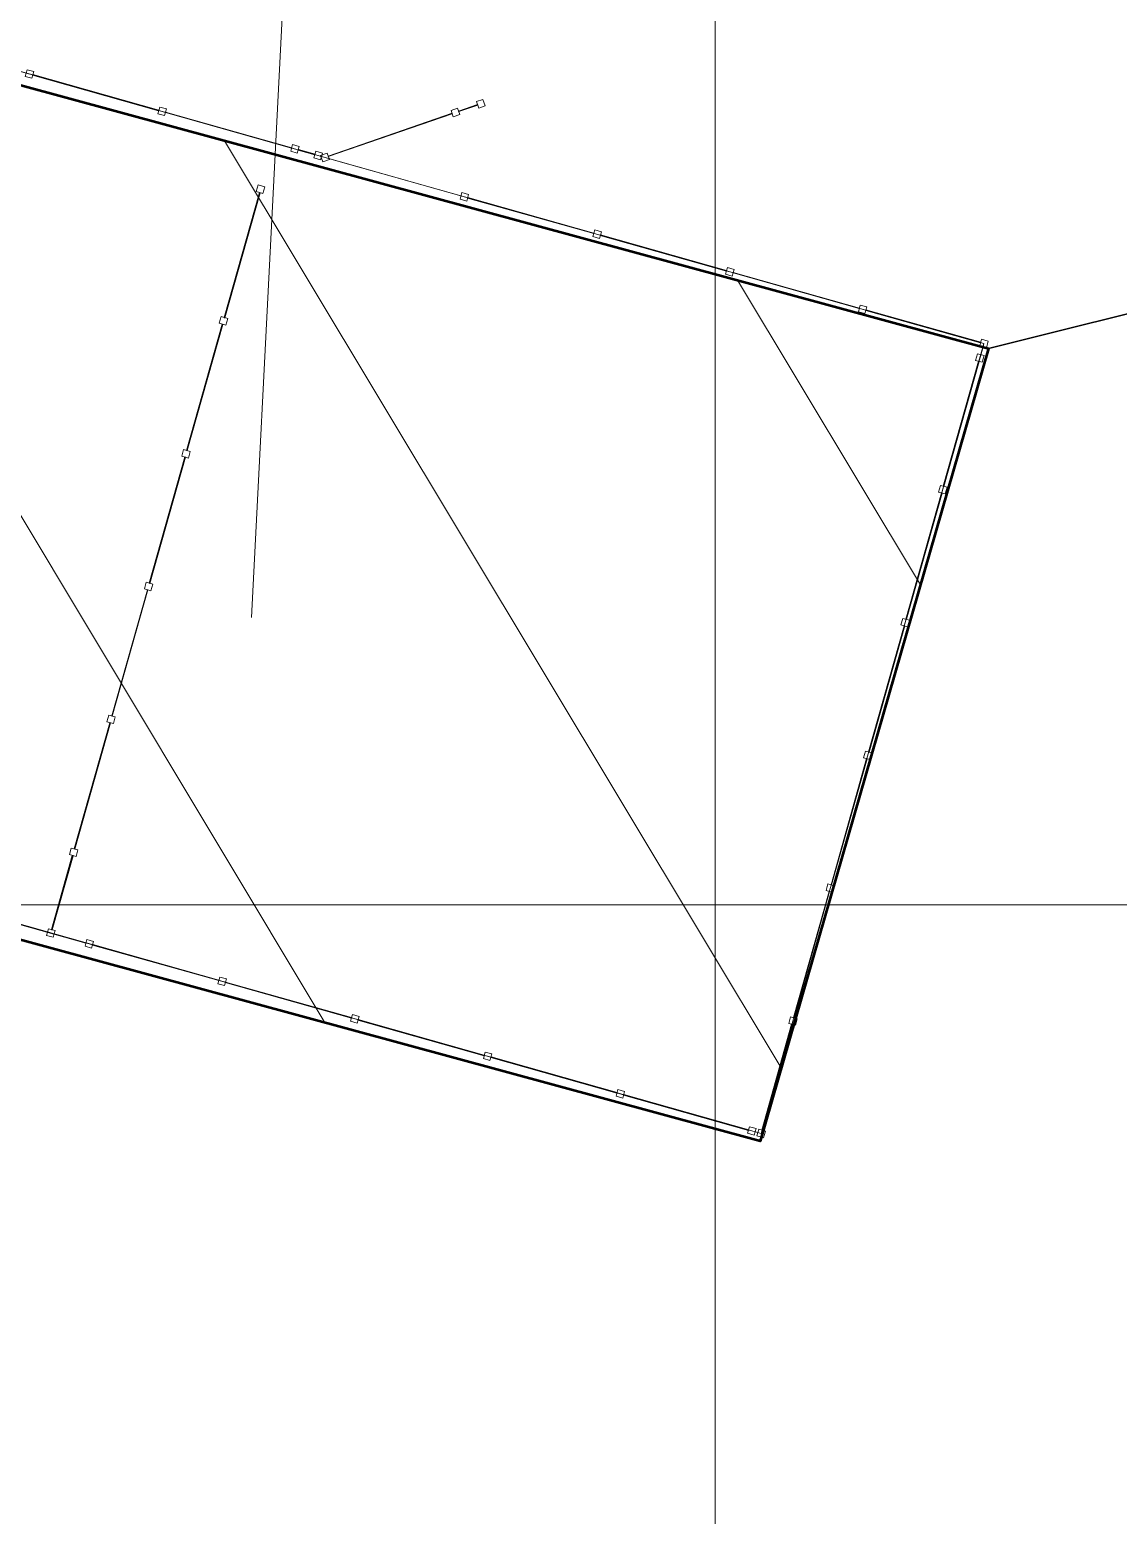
# Model space of a CAD drawing. Header units: metres. Extents: x -207 to 292, y -187 to 169.
# Drawn here: x -5.23 to 2.66, y -135.5 to -124.74 of the extents above; entities that cross this region are included whole.
import ezdxf

# ---------------------------------------------------------------- set-up
doc = ezdxf.new("R2010")
doc.units = ezdxf.units.M
for name, color, linetype, lineweight in [('A-FLOR', 7, 'Continuous', 9), ('A-GLAZ-CWMG', 7, 'Continuous', 9), ('BORDE CAMINO', 7, 'Continuous', 35), ('C-BLDG-PADS', 7, 'Continuous', 9), ('C-TOPO', 7, 'Continuous', 9), ('edificios', 7, 'Continuous', 50), ('EQUIPOS PIS', 7, 'Continuous', 9), ('grilla', 7, 'Continuous', 9)]:
    doc.layers.add(name, color=color, linetype=linetype, lineweight=lineweight)
doc.layers.add('PR10-ARQ-PL-001-Emplazamiento-C-1_dwg', color=7, linetype='Continuous', lineweight=9, true_color=0x767676)
doc.layers.add('TEXTO', color=5, linetype='Continuous', lineweight=9, true_color=0x0000ff)

# ---------------------------------------------------------------- blocks, each defined once
blk = doc.blocks.new('Quad Corner Mullion - 50x50 mm-2125542-PLANTA EMPLAZAMIENTO ACTUALIZADO')
at = {"layer": 'A-GLAZ-CWMG'}
for p, q in [((0.025, 0.025), (-0.025, 0.025)), ((-0.025, 0.025), (-0.025, -0.025)), ((0.025, -0.025), (0.025, 0.025)), ((-0.025, -0.025), (0.025, -0.025))]:
    blk.add_line(p, q, dxfattribs=at)
blk = doc.blocks.new('Quad Corner Mullion - 50x50 mm-2128657-PLANTA EMPLAZAMIENTO ACTUALIZADO')
at = {"layer": 'A-GLAZ-CWMG'}
for p, q in [((-0.025, -0.025), (-0.025, 0.025)), ((-0.025, 0.025), (0.025, 0.025)), ((0.025, 0.025), (0.025, -0.025)), ((0.025, -0.025), (-0.025, -0.025))]:
    blk.add_line(p, q, dxfattribs=at)
blk = doc.blocks.new('Circular Mullion - 5mm-2125368-PLANTA EMPLAZAMIENTO ACTUALIZADO')
at = {"layer": 'A-GLAZ-CWMG'}
for p, q in [((-16.769, -121.718), (-16.77, -121.72)), ((-16.77, -121.72), (-15.856, -121.978)), ((-15.854, -121.974), (-16.769, -121.716)), ((-16.769, -121.716), (-16.769, -121.718)), ((-15.855, -121.976), (-16.769, -121.718)), ((-16.769, -121.718), (-15.855, -121.976)), ((-15.856, -121.978), (-15.855, -121.976)), ((-15.855, -121.976), (-15.854, -121.974))]:
    blk.add_line(p, q, dxfattribs=at)
blk = doc.blocks.new('Circular Mullion - 5mm-2129141-PLANTA EMPLAZAMIENTO ACTUALIZADO')
at = {"layer": 'A-GLAZ-CWMG'}
for p, q in [((-3.281, -125.612), (-3.282, -125.614)), ((-3.282, -125.614), (-3.161, -125.648)), ((-3.28, -125.609), (-3.281, -125.612)), ((-3.16, -125.646), (-3.281, -125.612)), ((-3.281, -125.612), (-3.16, -125.646)), ((-3.159, -125.644), (-3.28, -125.609)), ((-3.161, -125.648), (-3.16, -125.646)), ((-3.16, -125.646), (-3.159, -125.644))]:
    blk.add_line(p, q, dxfattribs=at)
blk = doc.blocks.new('Circular Mullion - 5mm-2129087-PLANTA EMPLAZAMIENTO ACTUALIZADO')
at = {"layer": 'A-GLAZ-CWMG'}
for p, q in [((0.835, -126.773), (0.834, -126.776)), ((0.834, -126.776), (1.666, -127.011)), ((1.668, -127.006), (0.835, -126.771)), ((0.835, -126.771), (0.835, -126.773)), ((1.667, -127.008), (0.835, -126.773)), ((0.835, -126.773), (1.667, -127.008)), ((1.667, -127.008), (1.668, -127.006)), ((1.666, -127.011), (1.667, -127.008))]:
    blk.add_line(p, q, dxfattribs=at)
blk = doc.blocks.new('Rectangular Mullion - 50 x 50 mm-2125370-PLANTA EMPLAZAMIENTO ACTUALIZADO')
at = {"layer": 'A-GLAZ-CWMG'}
for p, q in [((0.025, 0.025), (-0.025, 0.025)), ((-0.025, 0.025), (-0.025, -0.025)), ((0.025, -0.025), (0.025, 0.025)), ((-0.025, -0.025), (0.025, -0.025))]:
    blk.add_line(p, q, dxfattribs=at)
blk = doc.blocks.new('Rectangular Mullion - 50 x 50 mm-2128652-PLANTA EMPLAZAMIENTO ACTUALIZADO')
at = {"layer": 'A-GLAZ-CWMG'}
for p, q in [((-0.025, -0.025), (-0.025, 0.025)), ((-0.025, 0.025), (0.025, 0.025)), ((0.025, 0.025), (0.025, -0.025)), ((0.025, -0.025), (-0.025, -0.025))]:
    blk.add_line(p, q, dxfattribs=at)
blk = doc.blocks.new('Quad Corner Mullion - 50x50 mm-2128658-PLANTA EMPLAZAMIENTO ACTUALIZADO')
at = {"layer": 'A-GLAZ-CWMG'}
for p, q in [((0.025, 0.025), (-0.025, 0.025)), ((-0.025, 0.025), (-0.025, -0.025)), ((0.025, -0.025), (0.025, 0.025)), ((-0.025, -0.025), (0.025, -0.025))]:
    blk.add_line(p, q, dxfattribs=at)
blk = doc.blocks.new('Quad Corner Mullion - 50x50 mm-2125381-PLANTA EMPLAZAMIENTO ACTUALIZADO')
at = {"layer": 'A-GLAZ-CWMG'}
for p, q in [((-0.025, -0.025), (-0.025, 0.025)), ((-0.025, 0.025), (0.025, 0.025)), ((0.025, 0.025), (0.025, -0.025)), ((0.025, -0.025), (-0.025, -0.025))]:
    blk.add_line(p, q, dxfattribs=at)
blk = doc.blocks.new('Circular Mullion - 5mm-2126242-PLANTA EMPLAZAMIENTO ACTUALIZADO')
at = {"layer": 'A-GLAZ-CWMG'}
for p, q in [((-17.723, -121.449), (-17.724, -121.451)), ((-17.724, -121.451), (-16.818, -121.707)), ((-17.722, -121.446), (-17.723, -121.449)), ((-16.817, -121.704), (-17.723, -121.449)), ((-17.723, -121.449), (-16.817, -121.704)), ((-16.817, -121.702), (-17.722, -121.446)), ((-16.818, -121.707), (-16.817, -121.704)), ((-16.817, -121.704), (-16.817, -121.702))]:
    blk.add_line(p, q, dxfattribs=at)
blk = doc.blocks.new('Circular Mullion - 5mm-2128708-PLANTA EMPLAZAMIENTO ACTUALIZADO')
at = {"layer": 'A-GLAZ-CWMG'}
for p, q in [((0.296, -131.947), (0.08, -132.715)), ((0.082, -132.715), (0.299, -131.948)), ((0.299, -131.948), (0.082, -132.715)), ((0.085, -132.716), (0.301, -131.949)), ((0.299, -131.948), (0.296, -131.947)), ((0.301, -131.949), (0.299, -131.948)), ((0.08, -132.715), (0.082, -132.715)), ((0.082, -132.715), (0.085, -132.716))]:
    blk.add_line(p, q, dxfattribs=at)
blk = doc.blocks.new('Circular Mullion - 5mm-2128597-PLANTA EMPLAZAMIENTO ACTUALIZADO')
at = {"layer": 'A-GLAZ-CWMG'}
for p, q in [((-4.919, -130.724), (-5.07, -131.261)), ((-5.068, -131.262), (-4.916, -130.725)), ((-4.916, -130.725), (-5.068, -131.262)), ((-5.065, -131.262), (-4.914, -130.726)), ((-4.916, -130.725), (-4.919, -130.724)), ((-4.914, -130.726), (-4.916, -130.725)), ((-5.07, -131.261), (-5.068, -131.262)), ((-5.068, -131.262), (-5.065, -131.262))]:
    blk.add_line(p, q, dxfattribs=at)
blk = doc.blocks.new('Circular Mullion - 5mm-2129408-PLANTA EMPLAZAMIENTO ACTUALIZADO')
at = {"layer": 'A-GLAZ-CWMG'}
for p, q in [((-1.982, -125.283), (-2.119, -125.331)), ((-1.981, -125.286), (-2.118, -125.333)), ((-2.118, -125.333), (-1.981, -125.286)), ((-1.981, -125.286), (-1.982, -125.283)), ((-1.98, -125.288), (-1.981, -125.286)), ((-2.119, -125.331), (-2.118, -125.333)), ((-2.118, -125.333), (-2.117, -125.335)), ((-2.117, -125.335), (-1.98, -125.288))]:
    blk.add_line(p, q, dxfattribs=at)
blk = doc.blocks.new('YADRAN_LASQUEMAS_ARQ_MO_007_AREA SALA y TRANSF ELECT_rvt-1-PLANTA EMPLAZAMIENTO ACTUALIZADO')
at = {"layer": 'A-FLOR'}
for p, q in [((-7.266, -124.487), (1.691, -127.015)), ((1.691, -127.015), (-7.266, -124.487)), ((1.691, -127.015), (0.075, -132.739)), ((0.075, -132.739), (1.691, -127.015)), ((0.075, -132.739), (-8.893, -130.208)), ((-8.893, -130.208), (0.075, -132.739))]:
    blk.add_line(p, q, dxfattribs=at)
at = {"layer": 'A-GLAZ-CWMG', "lineweight": 9, "extrusion": (0, 0, -1)}
for name, p, rotation in [('Rectangular Mullion - 50 x 50 mm-2125370-PLANTA EMPLAZAMIENTO ACTUALIZADO', (5.23, -125.062), 195.7614083220384), ('Rectangular Mullion - 50 x 50 mm-2128652-PLANTA EMPLAZAMIENTO ACTUALIZADO', (5.23, -125.062), 195.7614083220384), ('Quad Corner Mullion - 50x50 mm-2125542-PLANTA EMPLAZAMIENTO ACTUALIZADO', (1.957, -125.278), 161.0000000000003), ('Quad Corner Mullion - 50x50 mm-2128657-PLANTA EMPLAZAMIENTO ACTUALIZADO', (1.957, -125.278), 161.0000000000003), ('Rectangular Mullion - 50 x 50 mm-2125370-PLANTA EMPLAZAMIENTO ACTUALIZADO', (4.268, -125.333), 195.7614083220384), ('Rectangular Mullion - 50 x 50 mm-2128652-PLANTA EMPLAZAMIENTO ACTUALIZADO', (4.268, -125.333), 195.7614083220384), ('Rectangular Mullion - 50 x 50 mm-2125370-PLANTA EMPLAZAMIENTO ACTUALIZADO', (2.141, -125.341), 161.0000000000003), ('Rectangular Mullion - 50 x 50 mm-2128652-PLANTA EMPLAZAMIENTO ACTUALIZADO', (2.141, -125.341), 161.0000000000003), ('Rectangular Mullion - 50 x 50 mm-2125370-PLANTA EMPLAZAMIENTO ACTUALIZADO', (3.305, -125.605), 195.7614083220384), ('Rectangular Mullion - 50 x 50 mm-2128652-PLANTA EMPLAZAMIENTO ACTUALIZADO', (3.305, -125.605), 195.7614083220384), ('Quad Corner Mullion - 50x50 mm-2125542-PLANTA EMPLAZAMIENTO ACTUALIZADO', (3.136, -125.653), 195.7614083220384), ('Quad Corner Mullion - 50x50 mm-2128657-PLANTA EMPLAZAMIENTO ACTUALIZADO', (3.136, -125.653), 195.7614083220384), ('Rectangular Mullion - 50 x 50 mm-2125370-PLANTA EMPLAZAMIENTO ACTUALIZADO', (1.114, -126.223), 195.7614083220384), ('Rectangular Mullion - 50 x 50 mm-2128652-PLANTA EMPLAZAMIENTO ACTUALIZADO', (1.114, -126.223), 195.7614083220384), ('Rectangular Mullion - 50 x 50 mm-2125370-PLANTA EMPLAZAMIENTO ACTUALIZADO', (0.152, -126.495), 195.7614083220384), ('Rectangular Mullion - 50 x 50 mm-2128652-PLANTA EMPLAZAMIENTO ACTUALIZADO', (0.152, -126.495), 195.7614083220384), ('Rectangular Mullion - 50 x 50 mm-2125370-PLANTA EMPLAZAMIENTO ACTUALIZADO', (-0.811, -126.767), 195.7614083220384), ('Rectangular Mullion - 50 x 50 mm-2128652-PLANTA EMPLAZAMIENTO ACTUALIZADO', (-0.811, -126.767), 195.7614083220384), ('Rectangular Mullion - 50 x 50 mm-2125370-PLANTA EMPLAZAMIENTO ACTUALIZADO', (3.823, -126.851), 285.7614083220387), ('Rectangular Mullion - 50 x 50 mm-2128652-PLANTA EMPLAZAMIENTO ACTUALIZADO', (3.823, -126.851), 285.7614083220387), ('Quad Corner Mullion - 50x50 mm-2125542-PLANTA EMPLAZAMIENTO ACTUALIZADO', (-1.691, -127.015), 195.7614083220384), ('Quad Corner Mullion - 50x50 mm-2128657-PLANTA EMPLAZAMIENTO ACTUALIZADO', (-1.691, -127.015), 195.7614083220384), ('Rectangular Mullion - 50 x 50 mm-2125370-PLANTA EMPLAZAMIENTO ACTUALIZADO', (4.095, -127.814), 285.7614083220387), ('Rectangular Mullion - 50 x 50 mm-2128652-PLANTA EMPLAZAMIENTO ACTUALIZADO', (4.095, -127.814), 285.7614083220387), ('Rectangular Mullion - 50 x 50 mm-2125370-PLANTA EMPLAZAMIENTO ACTUALIZADO', (-1.392, -128.074), 285.7614083220385), ('Rectangular Mullion - 50 x 50 mm-2128652-PLANTA EMPLAZAMIENTO ACTUALIZADO', (-1.392, -128.074), 285.7614083220385), ('Rectangular Mullion - 50 x 50 mm-2125370-PLANTA EMPLAZAMIENTO ACTUALIZADO', (4.366, -128.776), 285.7614083220387), ('Rectangular Mullion - 50 x 50 mm-2128652-PLANTA EMPLAZAMIENTO ACTUALIZADO', (4.366, -128.776), 285.7614083220387), ('Rectangular Mullion - 50 x 50 mm-2125370-PLANTA EMPLAZAMIENTO ACTUALIZADO', (-1.12, -129.037), 285.7614083220385), ('Rectangular Mullion - 50 x 50 mm-2128652-PLANTA EMPLAZAMIENTO ACTUALIZADO', (-1.12, -129.037), 285.7614083220385), ('Rectangular Mullion - 50 x 50 mm-2125370-PLANTA EMPLAZAMIENTO ACTUALIZADO', (4.638, -129.738), 285.7614083220387), ('Rectangular Mullion - 50 x 50 mm-2128652-PLANTA EMPLAZAMIENTO ACTUALIZADO', (4.638, -129.738), 285.7614083220387), ('Rectangular Mullion - 50 x 50 mm-2125370-PLANTA EMPLAZAMIENTO ACTUALIZADO', (-0.849, -129.999), 285.7614083220385), ('Rectangular Mullion - 50 x 50 mm-2128652-PLANTA EMPLAZAMIENTO ACTUALIZADO', (-0.849, -129.999), 285.7614083220385), ('Rectangular Mullion - 50 x 50 mm-2125370-PLANTA EMPLAZAMIENTO ACTUALIZADO', (4.909, -130.701), 285.7614083220387), ('Rectangular Mullion - 50 x 50 mm-2128652-PLANTA EMPLAZAMIENTO ACTUALIZADO', (4.909, -130.701), 285.7614083220387), ('Rectangular Mullion - 50 x 50 mm-2125370-PLANTA EMPLAZAMIENTO ACTUALIZADO', (-0.577, -130.961), 285.7614083220385), ('Rectangular Mullion - 50 x 50 mm-2128652-PLANTA EMPLAZAMIENTO ACTUALIZADO', (-0.577, -130.961), 285.7614083220385), ('Quad Corner Mullion - 50x50 mm-2125542-PLANTA EMPLAZAMIENTO ACTUALIZADO', (5.075, -131.286), 285.7614083220387), ('Quad Corner Mullion - 50x50 mm-2128657-PLANTA EMPLAZAMIENTO ACTUALIZADO', (5.075, -131.286), 285.7614083220387), ('Rectangular Mullion - 50 x 50 mm-2125370-PLANTA EMPLAZAMIENTO ACTUALIZADO', (4.796, -131.365), 15.7614083220381), ('Rectangular Mullion - 50 x 50 mm-2128652-PLANTA EMPLAZAMIENTO ACTUALIZADO', (4.796, -131.365), 15.7614083220381), ('Rectangular Mullion - 50 x 50 mm-2125370-PLANTA EMPLAZAMIENTO ACTUALIZADO', (3.833, -131.636), 15.7614083220381), ('Rectangular Mullion - 50 x 50 mm-2128652-PLANTA EMPLAZAMIENTO ACTUALIZADO', (3.833, -131.636), 15.7614083220381), ('Rectangular Mullion - 50 x 50 mm-2125370-PLANTA EMPLAZAMIENTO ACTUALIZADO', (2.871, -131.908), 15.7614083220381), ('Rectangular Mullion - 50 x 50 mm-2128652-PLANTA EMPLAZAMIENTO ACTUALIZADO', (2.871, -131.908), 15.7614083220381), ('Rectangular Mullion - 50 x 50 mm-2125370-PLANTA EMPLAZAMIENTO ACTUALIZADO', (-0.306, -131.924), 285.7614083220385), ('Rectangular Mullion - 50 x 50 mm-2128652-PLANTA EMPLAZAMIENTO ACTUALIZADO', (-0.306, -131.924), 285.7614083220385), ('Rectangular Mullion - 50 x 50 mm-2125370-PLANTA EMPLAZAMIENTO ACTUALIZADO', (1.908, -132.179), 15.7614083220381), ('Rectangular Mullion - 50 x 50 mm-2128652-PLANTA EMPLAZAMIENTO ACTUALIZADO', (1.908, -132.179), 15.7614083220381), ('Rectangular Mullion - 50 x 50 mm-2125370-PLANTA EMPLAZAMIENTO ACTUALIZADO', (0.946, -132.451), 15.7614083220381), ('Rectangular Mullion - 50 x 50 mm-2128652-PLANTA EMPLAZAMIENTO ACTUALIZADO', (0.946, -132.451), 15.7614083220381), ('Quad Corner Mullion - 50x50 mm-2125542-PLANTA EMPLAZAMIENTO ACTUALIZADO', (-0.075, -132.739), 285.7614083220385), ('Quad Corner Mullion - 50x50 mm-2128657-PLANTA EMPLAZAMIENTO ACTUALIZADO', (-0.075, -132.739), 285.7614083220385)]:
    blk.add_blockref(name, p, dxfattribs=dict(at, rotation=rotation))
at = {"layer": 'A-GLAZ-CWMG', "lineweight": 9}
for name, p in [('Circular Mullion - 5mm-2125368-PLANTA EMPLAZAMIENTO ACTUALIZADO', (11.563, -3.351)), ('Circular Mullion - 5mm-2125368-PLANTA EMPLAZAMIENTO ACTUALIZADO', (11.563, -3.351)), ('Circular Mullion - 5mm-2125368-PLANTA EMPLAZAMIENTO ACTUALIZADO', (11.563, -3.351)), ('Circular Mullion - 5mm-2125368-PLANTA EMPLAZAMIENTO ACTUALIZADO', (11.563, -3.351)), ('Circular Mullion - 5mm-2125368-PLANTA EMPLAZAMIENTO ACTUALIZADO', (11.563, -3.351)), ('Circular Mullion - 5mm-2129408-PLANTA EMPLAZAMIENTO ACTUALIZADO', (0, 0)), ('Circular Mullion - 5mm-2129408-PLANTA EMPLAZAMIENTO ACTUALIZADO', (0, 0)), ('Circular Mullion - 5mm-2129408-PLANTA EMPLAZAMIENTO ACTUALIZADO', (0, 0)), ('Circular Mullion - 5mm-2129408-PLANTA EMPLAZAMIENTO ACTUALIZADO', (0, 0)), ('Circular Mullion - 5mm-2129408-PLANTA EMPLAZAMIENTO ACTUALIZADO', (0, 0)), ('Circular Mullion - 5mm-2125368-PLANTA EMPLAZAMIENTO ACTUALIZADO', (12.526, -3.622)), ('Circular Mullion - 5mm-2125368-PLANTA EMPLAZAMIENTO ACTUALIZADO', (12.526, -3.622)), ('Circular Mullion - 5mm-2125368-PLANTA EMPLAZAMIENTO ACTUALIZADO', (12.526, -3.622)), ('Circular Mullion - 5mm-2125368-PLANTA EMPLAZAMIENTO ACTUALIZADO', (12.526, -3.622)), ('Circular Mullion - 5mm-2125368-PLANTA EMPLAZAMIENTO ACTUALIZADO', (12.526, -3.622)), ('Circular Mullion - 5mm-2129141-PLANTA EMPLAZAMIENTO ACTUALIZADO', (0, 0)), ('Circular Mullion - 5mm-2129141-PLANTA EMPLAZAMIENTO ACTUALIZADO', (0, 0)), ('Circular Mullion - 5mm-2129141-PLANTA EMPLAZAMIENTO ACTUALIZADO', (0, 0)), ('Circular Mullion - 5mm-2129141-PLANTA EMPLAZAMIENTO ACTUALIZADO', (0, 0)), ('Circular Mullion - 5mm-2129141-PLANTA EMPLAZAMIENTO ACTUALIZADO', (0, 0)), ('Circular Mullion - 5mm-2125368-PLANTA EMPLAZAMIENTO ACTUALIZADO', (14.717, -4.241)), ('Circular Mullion - 5mm-2125368-PLANTA EMPLAZAMIENTO ACTUALIZADO', (14.717, -4.241)), ('Circular Mullion - 5mm-2125368-PLANTA EMPLAZAMIENTO ACTUALIZADO', (14.717, -4.241)), ('Circular Mullion - 5mm-2125368-PLANTA EMPLAZAMIENTO ACTUALIZADO', (14.717, -4.241)), ('Circular Mullion - 5mm-2125368-PLANTA EMPLAZAMIENTO ACTUALIZADO', (14.717, -4.241)), ('Circular Mullion - 5mm-2125368-PLANTA EMPLAZAMIENTO ACTUALIZADO', (15.679, -4.512)), ('Circular Mullion - 5mm-2125368-PLANTA EMPLAZAMIENTO ACTUALIZADO', (15.679, -4.512)), ('Circular Mullion - 5mm-2125368-PLANTA EMPLAZAMIENTO ACTUALIZADO', (15.679, -4.512)), ('Circular Mullion - 5mm-2125368-PLANTA EMPLAZAMIENTO ACTUALIZADO', (15.679, -4.512)), ('Circular Mullion - 5mm-2125368-PLANTA EMPLAZAMIENTO ACTUALIZADO', (15.679, -4.512)), ('Circular Mullion - 5mm-2125368-PLANTA EMPLAZAMIENTO ACTUALIZADO', (16.642, -4.784)), ('Circular Mullion - 5mm-2125368-PLANTA EMPLAZAMIENTO ACTUALIZADO', (16.642, -4.784)), ('Circular Mullion - 5mm-2125368-PLANTA EMPLAZAMIENTO ACTUALIZADO', (16.642, -4.784)), ('Circular Mullion - 5mm-2125368-PLANTA EMPLAZAMIENTO ACTUALIZADO', (16.642, -4.784)), ('Circular Mullion - 5mm-2125368-PLANTA EMPLAZAMIENTO ACTUALIZADO', (16.642, -4.784)), ('Circular Mullion - 5mm-2129087-PLANTA EMPLAZAMIENTO ACTUALIZADO', (0, 0)), ('Circular Mullion - 5mm-2129087-PLANTA EMPLAZAMIENTO ACTUALIZADO', (0, 0)), ('Circular Mullion - 5mm-2129087-PLANTA EMPLAZAMIENTO ACTUALIZADO', (0, 0)), ('Circular Mullion - 5mm-2129087-PLANTA EMPLAZAMIENTO ACTUALIZADO', (0, 0)), ('Circular Mullion - 5mm-2129087-PLANTA EMPLAZAMIENTO ACTUALIZADO', (0, 0)), ('Circular Mullion - 5mm-2128597-PLANTA EMPLAZAMIENTO ACTUALIZADO', (0, 0)), ('Circular Mullion - 5mm-2128597-PLANTA EMPLAZAMIENTO ACTUALIZADO', (0, 0)), ('Circular Mullion - 5mm-2128597-PLANTA EMPLAZAMIENTO ACTUALIZADO', (0, 0)), ('Circular Mullion - 5mm-2128597-PLANTA EMPLAZAMIENTO ACTUALIZADO', (0, 0)), ('Circular Mullion - 5mm-2128597-PLANTA EMPLAZAMIENTO ACTUALIZADO', (0, 0)), ('Circular Mullion - 5mm-2128708-PLANTA EMPLAZAMIENTO ACTUALIZADO', (0, 0)), ('Circular Mullion - 5mm-2128708-PLANTA EMPLAZAMIENTO ACTUALIZADO', (0, 0)), ('Circular Mullion - 5mm-2128708-PLANTA EMPLAZAMIENTO ACTUALIZADO', (0, 0)), ('Circular Mullion - 5mm-2128708-PLANTA EMPLAZAMIENTO ACTUALIZADO', (0, 0)), ('Circular Mullion - 5mm-2128708-PLANTA EMPLAZAMIENTO ACTUALIZADO', (0, 0))]:
    blk.add_blockref(name, p, dxfattribs=at)
for name, p, rotation in [('Circular Mullion - 5mm-2125368-PLANTA EMPLAZAMIENTO ACTUALIZADO', (-58.686, -16.102), 34.76140832203814), ('Circular Mullion - 5mm-2125368-PLANTA EMPLAZAMIENTO ACTUALIZADO', (-58.686, -16.102), 34.76140832203814), ('Circular Mullion - 5mm-2125368-PLANTA EMPLAZAMIENTO ACTUALIZADO', (-58.686, -16.102), 34.76140832203814), ('Circular Mullion - 5mm-2125368-PLANTA EMPLAZAMIENTO ACTUALIZADO', (-58.686, -16.102), 34.76140832203814), ('Circular Mullion - 5mm-2125368-PLANTA EMPLAZAMIENTO ACTUALIZADO', (-58.686, -16.102), 34.76140832203814), ('Quad Corner Mullion - 50x50 mm-2128658-PLANTA EMPLAZAMIENTO ACTUALIZADO', (-3.087, -125.667), 198.9999999999997), ('Quad Corner Mullion - 50x50 mm-2125381-PLANTA EMPLAZAMIENTO ACTUALIZADO', (-3.087, -125.667), 198.9999999999997), ('Circular Mullion - 5mm-2126242-PLANTA EMPLAZAMIENTO ACTUALIZADO', (117.888, -143.645), 269.9999999999996), ('Circular Mullion - 5mm-2126242-PLANTA EMPLAZAMIENTO ACTUALIZADO', (117.888, -143.645), 269.9999999999996), ('Circular Mullion - 5mm-2126242-PLANTA EMPLAZAMIENTO ACTUALIZADO', (117.888, -143.645), 269.9999999999996), ('Circular Mullion - 5mm-2126242-PLANTA EMPLAZAMIENTO ACTUALIZADO', (117.888, -143.645), 269.9999999999996), ('Circular Mullion - 5mm-2126242-PLANTA EMPLAZAMIENTO ACTUALIZADO', (117.888, -143.645), 269.9999999999996), ('Quad Corner Mullion - 50x50 mm-2128658-PLANTA EMPLAZAMIENTO ACTUALIZADO', (-3.554, -125.897), 74.2385916779613), ('Quad Corner Mullion - 50x50 mm-2125381-PLANTA EMPLAZAMIENTO ACTUALIZADO', (-3.554, -125.897), 74.2385916779613), ('Quad Corner Mullion - 50x50 mm-2128658-PLANTA EMPLAZAMIENTO ACTUALIZADO', (-2.077, -125.952), 164.2385916779616), ('Quad Corner Mullion - 50x50 mm-2125381-PLANTA EMPLAZAMIENTO ACTUALIZADO', (-2.077, -125.952), 164.2385916779616), ('Circular Mullion - 5mm-2125368-PLANTA EMPLAZAMIENTO ACTUALIZADO', (117.888, -143.645), 269.9999999999994), ('Circular Mullion - 5mm-2125368-PLANTA EMPLAZAMIENTO ACTUALIZADO', (117.888, -143.645), 269.9999999999994), ('Circular Mullion - 5mm-2125368-PLANTA EMPLAZAMIENTO ACTUALIZADO', (117.888, -143.645), 269.9999999999994), ('Circular Mullion - 5mm-2125368-PLANTA EMPLAZAMIENTO ACTUALIZADO', (117.888, -143.645), 269.9999999999994), ('Circular Mullion - 5mm-2125368-PLANTA EMPLAZAMIENTO ACTUALIZADO', (117.888, -143.645), 269.9999999999994), ('Quad Corner Mullion - 50x50 mm-2128658-PLANTA EMPLAZAMIENTO ACTUALIZADO', (1.661, -127.12), 74.23859167796151), ('Quad Corner Mullion - 50x50 mm-2125381-PLANTA EMPLAZAMIENTO ACTUALIZADO', (1.661, -127.12), 74.23859167796151), ('Circular Mullion - 5mm-2126242-PLANTA EMPLAZAMIENTO ACTUALIZADO', (123.103, -144.867), 269.9999999999998), ('Circular Mullion - 5mm-2126242-PLANTA EMPLAZAMIENTO ACTUALIZADO', (123.103, -144.867), 269.9999999999998), ('Circular Mullion - 5mm-2126242-PLANTA EMPLAZAMIENTO ACTUALIZADO', (123.103, -144.867), 269.9999999999998), ('Circular Mullion - 5mm-2126242-PLANTA EMPLAZAMIENTO ACTUALIZADO', (123.103, -144.867), 269.9999999999998), ('Circular Mullion - 5mm-2126242-PLANTA EMPLAZAMIENTO ACTUALIZADO', (123.103, -144.867), 269.9999999999998), ('Circular Mullion - 5mm-2125368-PLANTA EMPLAZAMIENTO ACTUALIZADO', (117.617, -144.607), 269.9999999999994), ('Circular Mullion - 5mm-2125368-PLANTA EMPLAZAMIENTO ACTUALIZADO', (117.617, -144.607), 269.9999999999994), ('Circular Mullion - 5mm-2125368-PLANTA EMPLAZAMIENTO ACTUALIZADO', (117.617, -144.607), 269.9999999999994), ('Circular Mullion - 5mm-2125368-PLANTA EMPLAZAMIENTO ACTUALIZADO', (117.617, -144.607), 269.9999999999994), ('Circular Mullion - 5mm-2125368-PLANTA EMPLAZAMIENTO ACTUALIZADO', (117.617, -144.607), 269.9999999999994), ('Circular Mullion - 5mm-2125368-PLANTA EMPLAZAMIENTO ACTUALIZADO', (123.103, -144.867), 269.9999999999996), ('Circular Mullion - 5mm-2125368-PLANTA EMPLAZAMIENTO ACTUALIZADO', (123.103, -144.867), 269.9999999999996), ('Circular Mullion - 5mm-2125368-PLANTA EMPLAZAMIENTO ACTUALIZADO', (123.103, -144.867), 269.9999999999996), ('Circular Mullion - 5mm-2125368-PLANTA EMPLAZAMIENTO ACTUALIZADO', (123.103, -144.867), 269.9999999999996), ('Circular Mullion - 5mm-2125368-PLANTA EMPLAZAMIENTO ACTUALIZADO', (123.103, -144.867), 269.9999999999996), ('Circular Mullion - 5mm-2125368-PLANTA EMPLAZAMIENTO ACTUALIZADO', (117.345, -145.569), 269.9999999999994), ('Circular Mullion - 5mm-2125368-PLANTA EMPLAZAMIENTO ACTUALIZADO', (117.345, -145.569), 269.9999999999993), ('Circular Mullion - 5mm-2125368-PLANTA EMPLAZAMIENTO ACTUALIZADO', (117.345, -145.569), 269.9999999999994), ('Circular Mullion - 5mm-2125368-PLANTA EMPLAZAMIENTO ACTUALIZADO', (117.345, -145.569), 269.9999999999994), ('Circular Mullion - 5mm-2125368-PLANTA EMPLAZAMIENTO ACTUALIZADO', (117.345, -145.569), 269.9999999999994), ('Circular Mullion - 5mm-2125368-PLANTA EMPLAZAMIENTO ACTUALIZADO', (122.832, -145.83), 269.9999999999996), ('Circular Mullion - 5mm-2125368-PLANTA EMPLAZAMIENTO ACTUALIZADO', (122.832, -145.83), 269.9999999999996), ('Circular Mullion - 5mm-2125368-PLANTA EMPLAZAMIENTO ACTUALIZADO', (122.832, -145.83), 269.9999999999996), ('Circular Mullion - 5mm-2125368-PLANTA EMPLAZAMIENTO ACTUALIZADO', (122.832, -145.83), 269.9999999999996), ('Circular Mullion - 5mm-2125368-PLANTA EMPLAZAMIENTO ACTUALIZADO', (122.832, -145.83), 269.9999999999996), ('Circular Mullion - 5mm-2125368-PLANTA EMPLAZAMIENTO ACTUALIZADO', (117.073, -146.532), 269.9999999999994), ('Circular Mullion - 5mm-2125368-PLANTA EMPLAZAMIENTO ACTUALIZADO', (117.073, -146.532), 269.9999999999994), ('Circular Mullion - 5mm-2125368-PLANTA EMPLAZAMIENTO ACTUALIZADO', (117.073, -146.532), 269.9999999999994), ('Circular Mullion - 5mm-2125368-PLANTA EMPLAZAMIENTO ACTUALIZADO', (117.073, -146.532), 269.9999999999994), ('Circular Mullion - 5mm-2125368-PLANTA EMPLAZAMIENTO ACTUALIZADO', (117.073, -146.532), 269.9999999999994), ('Circular Mullion - 5mm-2125368-PLANTA EMPLAZAMIENTO ACTUALIZADO', (122.56, -146.792), 269.9999999999996), ('Circular Mullion - 5mm-2125368-PLANTA EMPLAZAMIENTO ACTUALIZADO', (122.56, -146.792), 269.9999999999996), ('Circular Mullion - 5mm-2125368-PLANTA EMPLAZAMIENTO ACTUALIZADO', (122.56, -146.792), 269.9999999999996), ('Circular Mullion - 5mm-2125368-PLANTA EMPLAZAMIENTO ACTUALIZADO', (122.56, -146.792), 269.9999999999996), ('Circular Mullion - 5mm-2125368-PLANTA EMPLAZAMIENTO ACTUALIZADO', (122.56, -146.792), 269.9999999999996), ('Circular Mullion - 5mm-2125368-PLANTA EMPLAZAMIENTO ACTUALIZADO', (122.288, -147.755), 269.9999999999996), ('Circular Mullion - 5mm-2125368-PLANTA EMPLAZAMIENTO ACTUALIZADO', (122.288, -147.755), 269.9999999999996), ('Circular Mullion - 5mm-2125368-PLANTA EMPLAZAMIENTO ACTUALIZADO', (122.288, -147.755), 269.9999999999996), ('Circular Mullion - 5mm-2125368-PLANTA EMPLAZAMIENTO ACTUALIZADO', (122.288, -147.755), 269.9999999999996), ('Circular Mullion - 5mm-2125368-PLANTA EMPLAZAMIENTO ACTUALIZADO', (122.288, -147.755), 269.9999999999996), ('Circular Mullion - 5mm-2125368-PLANTA EMPLAZAMIENTO ACTUALIZADO', (-21.589, -253.076), 180), ('Circular Mullion - 5mm-2125368-PLANTA EMPLAZAMIENTO ACTUALIZADO', (-21.589, -253.076), 180), ('Circular Mullion - 5mm-2125368-PLANTA EMPLAZAMIENTO ACTUALIZADO', (-21.589, -253.076), 180), ('Circular Mullion - 5mm-2125368-PLANTA EMPLAZAMIENTO ACTUALIZADO', (-21.589, -253.076), 180), ('Circular Mullion - 5mm-2125368-PLANTA EMPLAZAMIENTO ACTUALIZADO', (-21.589, -253.076), 180), ('Circular Mullion - 5mm-2125368-PLANTA EMPLAZAMIENTO ACTUALIZADO', (-20.626, -253.347), 180), ('Circular Mullion - 5mm-2125368-PLANTA EMPLAZAMIENTO ACTUALIZADO', (-20.626, -253.347), 180), ('Circular Mullion - 5mm-2125368-PLANTA EMPLAZAMIENTO ACTUALIZADO', (-20.626, -253.347), 180), ('Circular Mullion - 5mm-2125368-PLANTA EMPLAZAMIENTO ACTUALIZADO', (-20.626, -253.347), 180), ('Circular Mullion - 5mm-2125368-PLANTA EMPLAZAMIENTO ACTUALIZADO', (-20.626, -253.347), 180), ('Circular Mullion - 5mm-2125368-PLANTA EMPLAZAMIENTO ACTUALIZADO', (-19.664, -253.619), 180), ('Circular Mullion - 5mm-2125368-PLANTA EMPLAZAMIENTO ACTUALIZADO', (-19.664, -253.619), 180), ('Circular Mullion - 5mm-2125368-PLANTA EMPLAZAMIENTO ACTUALIZADO', (-19.664, -253.619), 180), ('Circular Mullion - 5mm-2125368-PLANTA EMPLAZAMIENTO ACTUALIZADO', (-19.664, -253.619), 180), ('Circular Mullion - 5mm-2125368-PLANTA EMPLAZAMIENTO ACTUALIZADO', (-19.664, -253.619), 180), ('Circular Mullion - 5mm-2125368-PLANTA EMPLAZAMIENTO ACTUALIZADO', (-18.702, -253.891), 180), ('Circular Mullion - 5mm-2125368-PLANTA EMPLAZAMIENTO ACTUALIZADO', (-18.702, -253.891), 180), ('Circular Mullion - 5mm-2125368-PLANTA EMPLAZAMIENTO ACTUALIZADO', (-18.702, -253.891), 180), ('Circular Mullion - 5mm-2125368-PLANTA EMPLAZAMIENTO ACTUALIZADO', (-18.702, -253.891), 180), ('Circular Mullion - 5mm-2125368-PLANTA EMPLAZAMIENTO ACTUALIZADO', (-18.702, -253.891), 180), ('Circular Mullion - 5mm-2125368-PLANTA EMPLAZAMIENTO ACTUALIZADO', (-17.739, -254.162), 180), ('Circular Mullion - 5mm-2125368-PLANTA EMPLAZAMIENTO ACTUALIZADO', (-17.739, -254.162), 180), ('Circular Mullion - 5mm-2125368-PLANTA EMPLAZAMIENTO ACTUALIZADO', (-17.739, -254.162), 180), ('Circular Mullion - 5mm-2125368-PLANTA EMPLAZAMIENTO ACTUALIZADO', (-17.739, -254.162), 180), ('Circular Mullion - 5mm-2125368-PLANTA EMPLAZAMIENTO ACTUALIZADO', (-17.739, -254.162), 180), ('Circular Mullion - 5mm-2126242-PLANTA EMPLAZAMIENTO ACTUALIZADO', (-17.739, -254.162), 180), ('Circular Mullion - 5mm-2126242-PLANTA EMPLAZAMIENTO ACTUALIZADO', (-17.739, -254.162), 180), ('Circular Mullion - 5mm-2126242-PLANTA EMPLAZAMIENTO ACTUALIZADO', (-17.739, -254.162), 180), ('Circular Mullion - 5mm-2126242-PLANTA EMPLAZAMIENTO ACTUALIZADO', (-17.739, -254.162), 180), ('Circular Mullion - 5mm-2126242-PLANTA EMPLAZAMIENTO ACTUALIZADO', (-17.739, -254.162), 180), ('Quad Corner Mullion - 50x50 mm-2128658-PLANTA EMPLAZAMIENTO ACTUALIZADO', (0.008, -132.72), 344.2385916779619), ('Quad Corner Mullion - 50x50 mm-2125381-PLANTA EMPLAZAMIENTO ACTUALIZADO', (0.008, -132.72), 344.2385916779619)]:
    blk.add_blockref(name, p, dxfattribs=dict(at, rotation=rotation))
blk = doc.blocks.new('PR10-ARQ-PL-001-Emplazamiento-C-1_dwg-674643-PLANTA EMPLAZAMIENTO ACTUALIZADO')
at = {"layer": 'EQUIPOS PIS'}
h = blk.add_hatch(dxfattribs=at)
h.set_pattern_fill('FP_3', color=256, style=0, pattern_type=2)
h.set_pattern_definition([(121, (-655750.258, -5498481.082), (-2.286065191, -1.3736065458), [])])
h.paths.add_polyline_path([(0.068, -132.795), (1.723, -127.051), (-7.178, -124.631), (-8.832, -130.375), (-0.258, -132.707)])
at = {"layer": 'BORDE CAMINO', "flags": 128}
blk.add_lwpolyline([(18.83, -126.407), (14.277, -125.718), (9.432, -125.129), (1.723, -127.051)], dxfattribs=at)
at = {"layer": 'C-BLDG-PADS', "flags": 128}
blk.add_lwpolyline([(-7.267, -124.487), (1.691, -127.015), (0.075, -132.739), (-8.869, -130.215)], dxfattribs=at)
at = {"layer": 'C-TOPO', "flags": 128}
for points in [[(-10.799, -123.191), (-9.497, -123.545), (-7.51, -124.085), (-7.056, -124.209), (-7.146, -124.521), (-5.669, -124.938), (-5.25, -125.056), (-3.009, -125.689), (-2.993, -125.693), (-2.093, -125.947), (-2.076, -125.952), (0.404, -126.652), (0.422, -126.657), (1.691, -127.015), (1.684, -127.04), (1.717, -127.049), (1.723, -127.051), (9.432, -125.129)], [(9.432, -125.129), (1.723, -127.051), (1.717, -127.049), (1.684, -127.04), (1.253, -128.566), (0.075, -132.739), (-1.164, -132.39), (-1.547, -132.281), (-2.509, -132.01), (-7.462, -130.612), (-8.515, -130.315), (-8.869, -130.215)], [(-8.869, -130.215), (0.075, -132.739), (1.691, -127.015), (-7.267, -124.487)], [(-7.146, -124.521), (-5.669, -124.938), (-5.25, -125.056), (-3.009, -125.689), (-2.993, -125.693), (-2.093, -125.947), (-2.076, -125.952), (0.404, -126.652), (0.422, -126.657), (1.691, -127.015), (1.684, -127.04), (1.253, -128.566), (0.075, -132.739), (-1.164, -132.39), (-1.547, -132.281), (-2.509, -132.01), (-7.462, -130.612), (-8.515, -130.315), (-8.869, -130.215)], [(-8.869, -130.215), (-8.515, -130.315), (-7.462, -130.612), (-2.509, -132.01), (-1.547, -132.281), (-1.164, -132.39), (0.075, -132.739), (1.253, -128.566), (1.684, -127.04), (1.691, -127.015), (0.422, -126.657), (0.404, -126.652), (-2.076, -125.952), (-2.093, -125.947), (-2.993, -125.693), (-3.009, -125.689), (-5.25, -125.056), (-5.669, -124.938), (-7.146, -124.521)]]:
    blk.add_lwpolyline(points, dxfattribs=at)
at = {"layer": 'edificios', "flags": 128}
blk.add_lwpolyline([(-7.178, -124.631), (1.723, -127.051), (0.068, -132.795), (-8.832, -130.375)], dxfattribs=at)
at = {"layer": 'grilla'}
for p, q in [((-0.258, 166.258), (-0.258, -186.737)), ((-9.111, -131.082), (6.061, -131.082))]:
    blk.add_line(p, q, dxfattribs=at)
at = {"layer": 'TEXTO', "flags": 128}
blk.add_lwpolyline([(20.702, -94.724), (-1.867, -94.724), (-3.619, -128.999)], dxfattribs=at)

msp = doc.modelspace()

# ---------------------------------------------------------------- linework, layer by layer
at = {"layer": 'C-BLDG-PADS'}
for p, q in [((-7.267, -124.487), (1.691, -127.015)), ((1.691, -127.015), (0.075, -132.739)), ((0.075, -132.739), (-8.869, -130.215))]:
    msp.add_line(p, q, dxfattribs=at)
at = {"layer": 'C-TOPO'}
for p, q in [((1.691, -127.015), (-7.267, -124.487)), ((-5.25, -125.056), (-3.009, -125.689)), ((-3.009, -125.689), (-5.25, -125.056)), ((-3.009, -125.689), (-5.25, -125.056)), ((9.432, -125.129), (1.723, -127.051)), ((1.723, -127.051), (9.432, -125.129)), ((-3.009, -125.689), (-2.993, -125.693)), ((-2.993, -125.693), (-3.009, -125.689)), ((-2.993, -125.693), (-3.009, -125.689)), ((-2.993, -125.693), (-2.093, -125.947)), ((-2.093, -125.947), (-2.993, -125.693)), ((-2.093, -125.947), (-2.993, -125.693)), ((-2.093, -125.947), (-2.076, -125.952)), ((-2.076, -125.952), (-2.093, -125.947)), ((-2.076, -125.952), (-2.093, -125.947)), ((-2.076, -125.952), (0.404, -126.652)), ((0.404, -126.652), (-2.076, -125.952)), ((0.404, -126.652), (-2.076, -125.952)), ((0.404, -126.652), (0.422, -126.657)), ((0.422, -126.657), (0.404, -126.652)), ((0.422, -126.657), (0.404, -126.652)), ((0.422, -126.657), (1.691, -127.015)), ((1.691, -127.015), (0.422, -126.657)), ((1.691, -127.015), (0.422, -126.657)), ((0.075, -132.739), (1.691, -127.015)), ((1.684, -127.04), (1.253, -128.566)), ((1.253, -128.566), (1.684, -127.04)), ((1.253, -128.566), (1.684, -127.04)), ((1.691, -127.015), (1.684, -127.04)), ((1.684, -127.04), (1.691, -127.015)), ((1.684, -127.04), (1.691, -127.015)), ((1.717, -127.049), (1.684, -127.04)), ((1.684, -127.04), (1.717, -127.049)), ((1.723, -127.051), (1.717, -127.049)), ((1.717, -127.049), (1.723, -127.051)), ((1.253, -128.566), (0.075, -132.739)), ((0.075, -132.739), (1.253, -128.566)), ((0.075, -132.739), (1.253, -128.566)), ((-8.869, -130.215), (0.075, -132.739)), ((-2.509, -132.01), (-7.462, -130.612)), ((-7.462, -130.612), (-2.509, -132.01)), ((-7.462, -130.612), (-2.509, -132.01)), ((-1.547, -132.281), (-2.509, -132.01)), ((-2.509, -132.01), (-1.547, -132.281)), ((-2.509, -132.01), (-1.547, -132.281)), ((-1.164, -132.39), (-1.547, -132.281)), ((-1.547, -132.281), (-1.164, -132.39)), ((-1.547, -132.281), (-1.164, -132.39)), ((0.075, -132.739), (-1.164, -132.39)), ((-1.164, -132.39), (0.075, -132.739)), ((-1.164, -132.39), (0.075, -132.739))]:
    msp.add_line(p, q, dxfattribs=at)

# ---------------------------------------------------------------- block references
at = {"lineweight": 5}
msp.add_blockref('YADRAN_LASQUEMAS_ARQ_MO_007_AREA SALA y TRANSF ELECT_rvt-1-PLANTA EMPLAZAMIENTO ACTUALIZADO', (0, 0), dxfattribs=at)
at = {"layer": 'PR10-ARQ-PL-001-Emplazamiento-C-1_dwg', "color": 7}
msp.add_blockref('PR10-ARQ-PL-001-Emplazamiento-C-1_dwg-674643-PLANTA EMPLAZAMIENTO ACTUALIZADO', (0, 0), dxfattribs=at)

doc.saveas('drawing.dxf')
